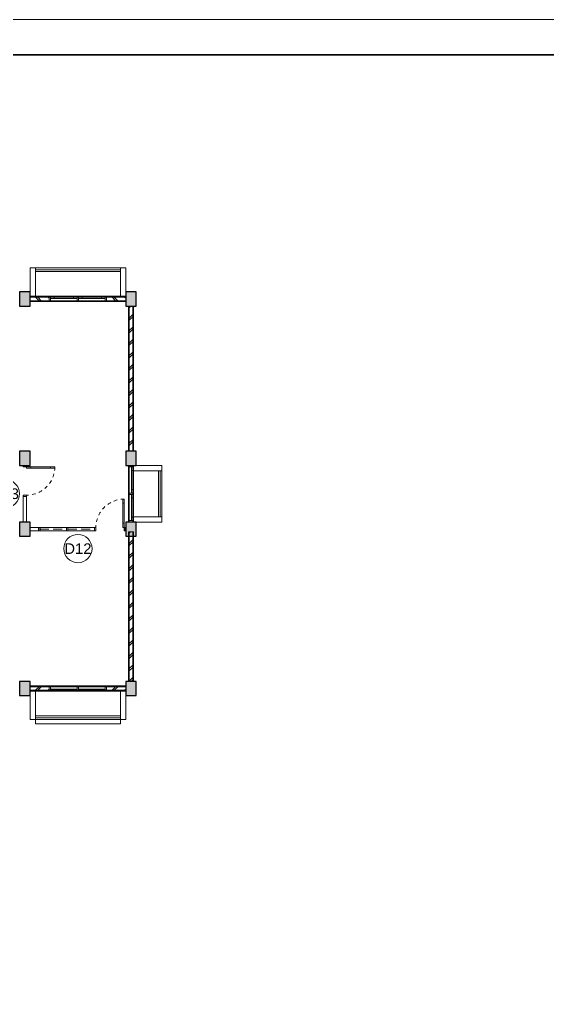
# Model space of a CAD drawing. Header units: millimetres. Extents: x -11 to 1625, y -267 to 180.
# Drawn here: x 1022.79 to 1037.7, y -184.5 to -157 of the extents above; entities that cross this region are included whole.
import ezdxf
from ezdxf.enums import TextEntityAlignment as Align

# ---------------------------------------------------------------- set-up
doc = ezdxf.new("R2010")
doc.units = ezdxf.units.MM
doc.linetypes.add('HIDDEN', pattern=[0.375, 0.25, -0.125])
for name, color, linetype, lineweight in [('ars', 11, 'Continuous', 5), ('dinding', 5, 'Continuous', 15), ('GRS KOP', 1, 'Continuous', 35), ('KOLOM', 1, 'Continuous', 30), ('kop', 7, 'Continuous', 20), ('kus', 63, 'Continuous', 15), ('lan', 7, 'Continuous', 15), ('not', 7, 'Continuous', 20), ('PARTISI', 190, 'Continuous', 9), ('sol kol', 8, 'Continuous', 0)]:
    doc.layers.add(name, color=color, linetype=linetype, lineweight=lineweight)
doc.styles.add('BARU', font='complex.shx')
doc.styles.add('S', font='SIMPLEX', dxfattribs={"width": 1.1})
doc.styles.get("Standard").update_dxf_attribs({"font": 'ARIALUNI.TTF'})
pattern_1 = [(45, (1012.4393, -177.46464), (-0.1767767, 0.1767767), []), (45, (1012.5018, -177.46464), (-0.1767767, 0.1767767), [])]

# ---------------------------------------------------------------- blocks, each defined once
blk = doc.blocks.new('kop')
at = {"layer": 'GRS KOP'}
blk.add_lwpolyline([(1, 54), (83, 54), (83, 1), (1, 1)], close=True, dxfattribs=at)
at = {"layer": 'kop', "color": 7}
for p, q in [((84, 55), (0, 55)), ((0, 0), (84, 0))]:
    blk.add_line(p, q, dxfattribs=at)
at = {"layer": 'kop', "style": 'BARU', "flags": 4}
for p, height in [((73.8, 5.4), 0.35), ((80.303, 5.382), 0.25), ((73.8, 4.9), 0.35), ((80.303, 4.882), 0.25), ((73.8, 4.4), 0.35), ((80.303, 4.382), 0.25)]:
    blk.add_attdef('-', p, '', height=height, dxfattribs=at)
at = {"layer": 'kop', "flags": 4}
for tag, p in [('AR-00', (78.057, 2.648)), ('00', (81.238, 2.647))]:
    blk.add_attdef(tag, text='', height=0.35, dxfattribs=at).set_placement(p, align=Align.MIDDLE)
blk = doc.blocks.new('K1')
at = {"layer": 'KOLOM'}
blk.add_lwpolyline([(0.2, 0.15), (-0.2, 0.15), (-0.2, -0.15), (0.2, -0.15), (0.2, 0.15)], dxfattribs=at)
blk = doc.blocks.new('P 80')
at = {"linetype": 'HIDDEN', "ltscale": 0.3}
blk.add_lwpolyline([(-0.84, 0.1, -0.414214), (-0.04, 0.9, -1.303225)], format="xyb", dxfattribs=at)
for points in [[(-0.04, 0.9), (-0.08, 0.9), (-0.08, 0.78), (-0.04, 0.78)], [(-0.04, 0.78), (-0.08, 0.78), (-0.08, 0.22), (-0.04, 0.22)], [(-0.835, 0.06), (-0.84, 0.06), (-0.84, 0.061), (-0.84, 0.1), (-0.88, 0.1), (-0.88, 0), (-0.84, 0), (-0.84, 0.056), (-0.835, 0.058)], [(-0.842, 0.002), (-0.878, 0.002), (-0.878, 0.098), (-0.842, 0.098)], [(-0.04, 0.1), (-0.08, 0.1), (-0.08, 0.22), (-0.04, 0.22)], [(-0.045, 0.06), (-0.04, 0.06), (-0.04, 0.061), (-0.04, 0.1), (0, 0.1), (0, 0), (-0.04, 0), (-0.04, 0.056), (-0.045, 0.058)], [(-0.038, 0.002), (-0.002, 0.002), (-0.002, 0.098), (-0.038, 0.098)]]:
    blk.add_lwpolyline(points, close=True)
blk = doc.blocks.new('NAV')
blk.add_circle((0, -0.4), 0.4)
at = {"style": 'S', "width": 0.75, "flags": 4}
blk.add_attdef('AV', text='', height=0.3, dxfattribs=at).set_placement((0, -0.4), align=Align.MIDDLE)

msp = doc.modelspace()

# ---------------------------------------------------------------- hatches: boundary and pattern name
at = {"layer": 'ars'}
h = msp.add_hatch(dxfattribs=at)
h.set_pattern_fill('TEMBOK', color=256, scale=0.25)
h.set_pattern_definition([(315, (1018.8893, -163.31464), (-0.176777, -0.176777), []), (315, (1018.9518, -163.31464), (-0.176777, -0.176777), [])])
h.paths.add_polyline_path([(1023.6293097, -164.9396418), (1023.0893097, -164.9396418), (1023.0893097, -164.8396418), (1023.6293097, -164.8396418)])
h = msp.add_hatch(dxfattribs=at)
h.set_pattern_fill('TEMBOK', color=256, scale=0.25)
h.set_pattern_definition([(315, (1021.0493, -163.31464), (-0.176777, -0.176777), []), (315, (1021.1118, -163.31464), (-0.176777, -0.176777), [])])
h.paths.add_polyline_path([(1025.7893097, -164.9396418), (1025.2493097, -164.9396418), (1025.2493097, -164.8396418), (1025.7893097, -164.8396418)])
h = msp.add_hatch(dxfattribs=at)
h.set_pattern_fill('TEMBOK', color=256, scale=0.25)
h.set_pattern_definition(pattern_1)
h.paths.add_polyline_path([(1025.9893097, -169.1896418), (1025.9893097, -165.0896418), (1025.8893097, -165.0896418), (1025.8893097, -169.1896418)])
h = msp.add_hatch(dxfattribs=at)
h.set_pattern_fill('TEMBOK', color=256, scale=0.25)
h.set_pattern_definition(pattern_1)
h.paths.add_polyline_path([(1025.9893097, -175.6896418), (1025.9893097, -171.4646418), (1025.8893097, -171.4646418), (1025.8893097, -175.6896418)])
h = msp.add_hatch(dxfattribs=at)
h.set_pattern_fill('TEMBOK', color=256, scale=0.25)
h.set_pattern_definition([(45, (1018.8893, -177.46464), (-0.176777, 0.176777), []), (45, (1018.9518, -177.46464), (-0.176777, 0.176777), [])])
h.paths.add_polyline_path([(1023.6293097, -175.8396417), (1023.0893097, -175.8396417), (1023.0893097, -175.9396417), (1023.6293097, -175.9396417)])
h = msp.add_hatch(dxfattribs=at)
h.set_pattern_fill('TEMBOK', color=256, scale=0.25)
h.set_pattern_definition([(45, (1021.0493, -177.46464), (-0.176777, 0.176777), []), (45, (1021.1118, -177.46464), (-0.176777, 0.176777), [])])
h.paths.add_polyline_path([(1025.7893097, -175.8396417), (1025.2493097, -175.8396417), (1025.2493097, -175.9396417), (1025.7893097, -175.9396417)])
at = {"layer": 'sol kol'}
for points in [[(1022.7893097, -164.6896418), (1022.7893097, -165.0896418), (1023.0893097, -165.0896418), (1023.0893097, -164.6896418)], [(1025.7893097, -164.6896418), (1025.7893097, -165.0896418), (1026.0893097, -165.0896418), (1026.0893097, -164.6896418)], [(1022.7893097, -169.1896418), (1022.7893097, -169.5896418), (1023.0893097, -169.5896418), (1023.0893097, -169.1896418)], [(1025.7893097, -169.1896418), (1025.7893097, -169.5896418), (1026.0893097, -169.5896418), (1026.0893097, -169.1896418)], [(1022.7893097, -171.1896418), (1022.7893097, -171.5896418), (1023.0893097, -171.5896418), (1023.0893097, -171.1896418)], [(1025.7893097, -171.1896418), (1025.7893097, -171.5896418), (1026.0893097, -171.5896418), (1026.0893097, -171.1896418)], [(1022.7893097, -175.6896418), (1022.7893097, -176.0896418), (1023.0893097, -176.0896418), (1023.0893097, -175.6896418)], [(1025.7893097, -175.6896418), (1025.7893097, -176.0896418), (1026.0893097, -176.0896418), (1026.0893097, -175.6896418)]]:
    msp.add_hatch(color=256, dxfattribs=at).paths.add_polyline_path(points)

# ---------------------------------------------------------------- linework, layer by layer
at = {"layer": 'ars'}
for points in [[(1025.6393097, -164.0646418), (1023.2393097, -164.0646418)], [(1025.6393097, -164.1146418), (1023.2393097, -164.1146418)], [(1026.7143097, -171.0396418), (1026.7143097, -169.7396418)], [(1026.7643097, -171.0396418), (1026.7643097, -169.7396418)], [(1025.6393097, -176.6646417), (1023.2393097, -176.6646417)], [(1025.6393097, -176.7146417), (1023.2393097, -176.7146417)]]:
    msp.add_lwpolyline(points, dxfattribs=at)
for points in [[(1023.6293097, -164.9396418), (1023.0893097, -164.9396418), (1023.0893097, -164.8396418), (1023.6293097, -164.8396418)], [(1025.7893097, -164.9396418), (1025.2493097, -164.9396418), (1025.2493097, -164.8396418), (1025.7893097, -164.8396418)], [(1025.9893097, -169.1896418), (1025.9893097, -165.0896418), (1025.8893097, -165.0896418), (1025.8893097, -169.1896418)], [(1025.9893097, -175.6896418), (1025.9893097, -171.4646418), (1025.8893097, -171.4646418), (1025.8893097, -175.6896418)], [(1023.6293097, -175.8396417), (1023.0893097, -175.8396417), (1023.0893097, -175.9396417), (1023.6293097, -175.9396417)], [(1025.7893097, -175.8396417), (1025.2493097, -175.8396417), (1025.2493097, -175.9396417), (1025.7893097, -175.9396417)]]:
    msp.add_lwpolyline(points, close=True, dxfattribs=at)
at = {"layer": 'dinding'}
for points in [[(1023.6293097, -164.9646418), (1023.0893097, -164.9646418), (1023.0893097, -164.8146418), (1023.6293097, -164.8146418)], [(1025.7893097, -164.9646418), (1025.2493097, -164.9646418), (1025.2493097, -164.8146418), (1025.7893097, -164.8146418)], [(1026.0143097, -169.1896418), (1026.0143097, -165.0896418), (1025.8643097, -165.0896418), (1025.8643097, -169.1896418)], [(1026.0143097, -175.6896418), (1026.0143097, -171.4646418), (1025.8643097, -171.4646418), (1025.8643097, -175.6896418)], [(1023.6293097, -175.8146417), (1023.0893097, -175.8146417), (1023.0893097, -175.9646417), (1023.6293097, -175.9646417)], [(1025.7893097, -175.8146417), (1025.2493097, -175.8146417), (1025.2493097, -175.9646417), (1025.7893097, -175.9646417)]]:
    msp.add_lwpolyline(points, close=True, dxfattribs=at)
at = {"layer": 'kus'}
for p, q in [((1023.6693097, -164.8396418), (1024.4193097, -164.8396418)), ((1023.6693097, -164.8746418), (1024.4193097, -164.8746418)), ((1023.6693097, -164.9396418), (1024.4193097, -164.9396418)), ((1023.7693097, -164.8746418), (1023.7693097, -164.8396418)), ((1024.3193097, -164.8746418), (1024.3193097, -164.8396418)), ((1024.4593097, -164.8396418), (1025.2093097, -164.8396418)), ((1024.4593097, -164.8746418), (1025.2093097, -164.8746418)), ((1024.4593097, -164.9396418), (1025.2093097, -164.9396418)), ((1024.5593097, -164.8746418), (1024.5593097, -164.8396418)), ((1025.1093097, -164.8746418), (1025.1093097, -164.8396418)), ((1025.8893097, -170.3696418), (1025.8893097, -169.6296418)), ((1025.9543097, -170.3696418), (1025.9543097, -169.6296418)), ((1025.9893097, -170.3696418), (1025.9893097, -169.6296418)), ((1025.9543097, -169.7296418), (1025.9893097, -169.7296418)), ((1025.8893097, -171.1496418), (1025.8893097, -170.4096418)), ((1025.9543097, -170.2696418), (1025.9893097, -170.2696418)), ((1025.9543097, -171.1496418), (1025.9543097, -170.4096418)), ((1025.9893097, -171.1496418), (1025.9893097, -170.4096418)), ((1025.9543097, -170.5096418), (1025.9893097, -170.5096418)), ((1025.9543097, -171.0496418), (1025.9893097, -171.0496418)), ((1023.3693097, -171.3396418), (1024.1193097, -171.3396418)), ((1023.3693097, -171.4396418), (1024.1193097, -171.4396418)), ((1024.1593097, -171.3396418), (1024.9093097, -171.3396418)), ((1024.1593097, -171.4396418), (1024.9093097, -171.4396418)), ((1023.6693097, -175.8396417), (1024.4193097, -175.8396417)), ((1023.6693097, -175.9046417), (1024.4193097, -175.9046417)), ((1023.6693097, -175.9396417), (1024.4193097, -175.9396417)), ((1023.7693097, -175.9046417), (1023.7693097, -175.9396417)), ((1024.3193097, -175.9046417), (1024.3193097, -175.9396417)), ((1024.4593097, -175.8396417), (1025.2093097, -175.8396417)), ((1024.4593097, -175.9046417), (1025.2093097, -175.9046417)), ((1024.4593097, -175.9396417), (1025.2093097, -175.9396417)), ((1024.5593097, -175.9046417), (1024.5593097, -175.9396417)), ((1025.1093097, -175.9046417), (1025.1093097, -175.9396417))]:
    msp.add_line(p, q, dxfattribs=at)
at = {"layer": 'kus', "linetype": 'HIDDEN'}
for p, q in [((1023.3693097, -171.3896418), (1024.1193097, -171.3896418)), ((1024.1593097, -171.3896418), (1024.9093097, -171.3896418))]:
    msp.add_line(p, q, dxfattribs=at)
at = {"layer": 'kus'}
for points in [[(1023.6293097, -164.8396418), (1023.6693097, -164.8396418), (1023.6693097, -164.9396418), (1023.6293097, -164.9396418)], [(1024.4193097, -164.8396418), (1024.4593097, -164.8396418), (1024.4593097, -164.9396418), (1024.4193097, -164.9396418)], [(1025.2093097, -164.8396418), (1025.2493097, -164.8396418), (1025.2493097, -164.9396418), (1025.2093097, -164.9396418)], [(1025.9893097, -169.6296418), (1025.9893097, -169.5896418), (1025.8893097, -169.5896418), (1025.8893097, -169.6296418)], [(1025.9893097, -170.4096418), (1025.9893097, -170.3696418), (1025.8893097, -170.3696418), (1025.8893097, -170.4096418)], [(1025.9893097, -171.1896418), (1025.9893097, -171.1496418), (1025.8893097, -171.1496418), (1025.8893097, -171.1896418)], [(1023.3693097, -171.4396418), (1023.3293097, -171.4396418), (1023.3293097, -171.3396418), (1023.3693097, -171.3396418)], [(1023.3673097, -171.4376418), (1023.3313097, -171.4376418), (1023.3313097, -171.3416418), (1023.3673097, -171.3416418)], [(1024.1593097, -171.4396418), (1024.1193097, -171.4396418), (1024.1193097, -171.3396418), (1024.1593097, -171.3396418)], [(1024.1573097, -171.4376418), (1024.1213097, -171.4376418), (1024.1213097, -171.3416418), (1024.1573097, -171.3416418)], [(1023.6293097, -175.9396417), (1023.6693097, -175.9396417), (1023.6693097, -175.8396417), (1023.6293097, -175.8396417)], [(1024.4193097, -175.9396417), (1024.4593097, -175.9396417), (1024.4593097, -175.8396417), (1024.4193097, -175.8396417)], [(1025.2093097, -175.9396417), (1025.2493097, -175.9396417), (1025.2493097, -175.8396417), (1025.2093097, -175.8396417)]]:
    msp.add_lwpolyline(points, close=True, dxfattribs=at)
at = {"layer": 'lan'}
for p, q in [((1023.0893097, -164.6896418), (1023.0893097, -164.0146418)), ((1023.2393097, -164.8146418), (1023.2393097, -164.0146418)), ((1025.6393097, -164.8146418), (1025.6393097, -164.0146418)), ((1025.7893097, -164.6896418), (1025.7893097, -164.0146418)), ((1026.0893097, -169.5896418), (1026.8143097, -169.5896418)), ((1026.0143097, -169.7396418), (1026.8143097, -169.7396418)), ((1026.0143097, -171.0396418), (1026.8143097, -171.0396418)), ((1023.2393097, -175.9646417), (1023.2393097, -176.7646417)), ((1025.6393097, -175.9646417), (1025.6393097, -176.7646417)), ((1023.0893097, -176.0896417), (1023.0893097, -176.7646417)), ((1025.7893097, -176.0896417), (1025.7893097, -176.7646417)), ((1023.2393097, -176.7646417), (1023.2393097, -176.8896417)), ((1025.6393097, -176.7646417), (1025.6393097, -176.8896417)), ((1023.2393097, -176.8896417), (1025.6393097, -176.8896417))]:
    msp.add_line(p, q, dxfattribs=at)
for points in [[(1025.7893097, -164.0146418), (1023.0893097, -164.0146418)], [(1026.0893097, -171.1896418), (1026.8143097, -171.1896418), (1026.8143097, -169.5896418)], [(1025.7893097, -176.7646417), (1023.0893097, -176.7646417)]]:
    msp.add_lwpolyline(points, dxfattribs=at)
for points in [[(1023.6293097, -164.8146418), (1025.2493097, -164.8146418), (1025.2493097, -164.9646418), (1023.6293097, -164.9646418)], [(1026.0143097, -171.1896418), (1026.0143097, -169.5896418), (1025.8643097, -169.5896418), (1025.8643097, -171.1896418)], [(1023.6293097, -175.9646417), (1025.2493097, -175.9646417), (1025.2493097, -175.8146417), (1023.6293097, -175.8146417)]]:
    msp.add_lwpolyline(points, close=True, dxfattribs=at)
at = {"layer": 'PARTISI'}
for points in [[(1022.8893097, -170.4696418), (1022.8893097, -171.1896418), (1022.9893097, -171.1896418), (1022.9893097, -170.4696418)], [(1023.3293097, -171.4396418), (1023.0893097, -171.4396418), (1023.0893097, -171.3396418), (1023.3293097, -171.3396418)]]:
    msp.add_lwpolyline(points, close=True, dxfattribs=at)

# ---------------------------------------------------------------- block references
at = {"layer": 'KOLOM', "rotation": 90}
for p in [(1022.9393097, -164.8896418), (1025.9393097, -164.8896418), (1022.9393097, -169.3896418), (1025.9393097, -169.3896418), (1022.9393097, -171.3896418), (1025.9393097, -171.3896418), (1022.9393097, -175.8896418), (1025.9393097, -175.8896418)]:
    msp.add_blockref('K1', p, dxfattribs=at)
at = {"layer": 'kop'}
for p in [(995.2141622, -157), (995.2141622, -212)]:
    msp.add_blockref('kop', p, dxfattribs=at)
at = {"layer": 'kus', "xscale": -1, "rotation": 270.0000000130307}
msp.add_blockref('P 80', (1022.8893097, -169.5896418), dxfattribs=at)
at = {"layer": 'kus'}
msp.add_blockref('P 80', (1025.7893097, -171.4396418), dxfattribs=at)
at = {"layer": 'not'}
ref = msp.add_blockref('NAV', (1022.3893097, -169.9896418), dxfattribs=at)
ref.add_attrib('AV', 'D13', dxfattribs={"layer": '0', "height": 0.3, "flags": 4}).set_placement((1022.3893097, -170.3896418), align=Align.MIDDLE)
ref = msp.add_blockref('NAV', (1024.4393097, -171.5372043), dxfattribs=at)
ref.add_attrib('AV', 'D12', dxfattribs={"layer": '0', "height": 0.3, "flags": 4}).set_placement((1024.4393097, -171.9372043), align=Align.MIDDLE)

doc.saveas('drawing.dxf')
